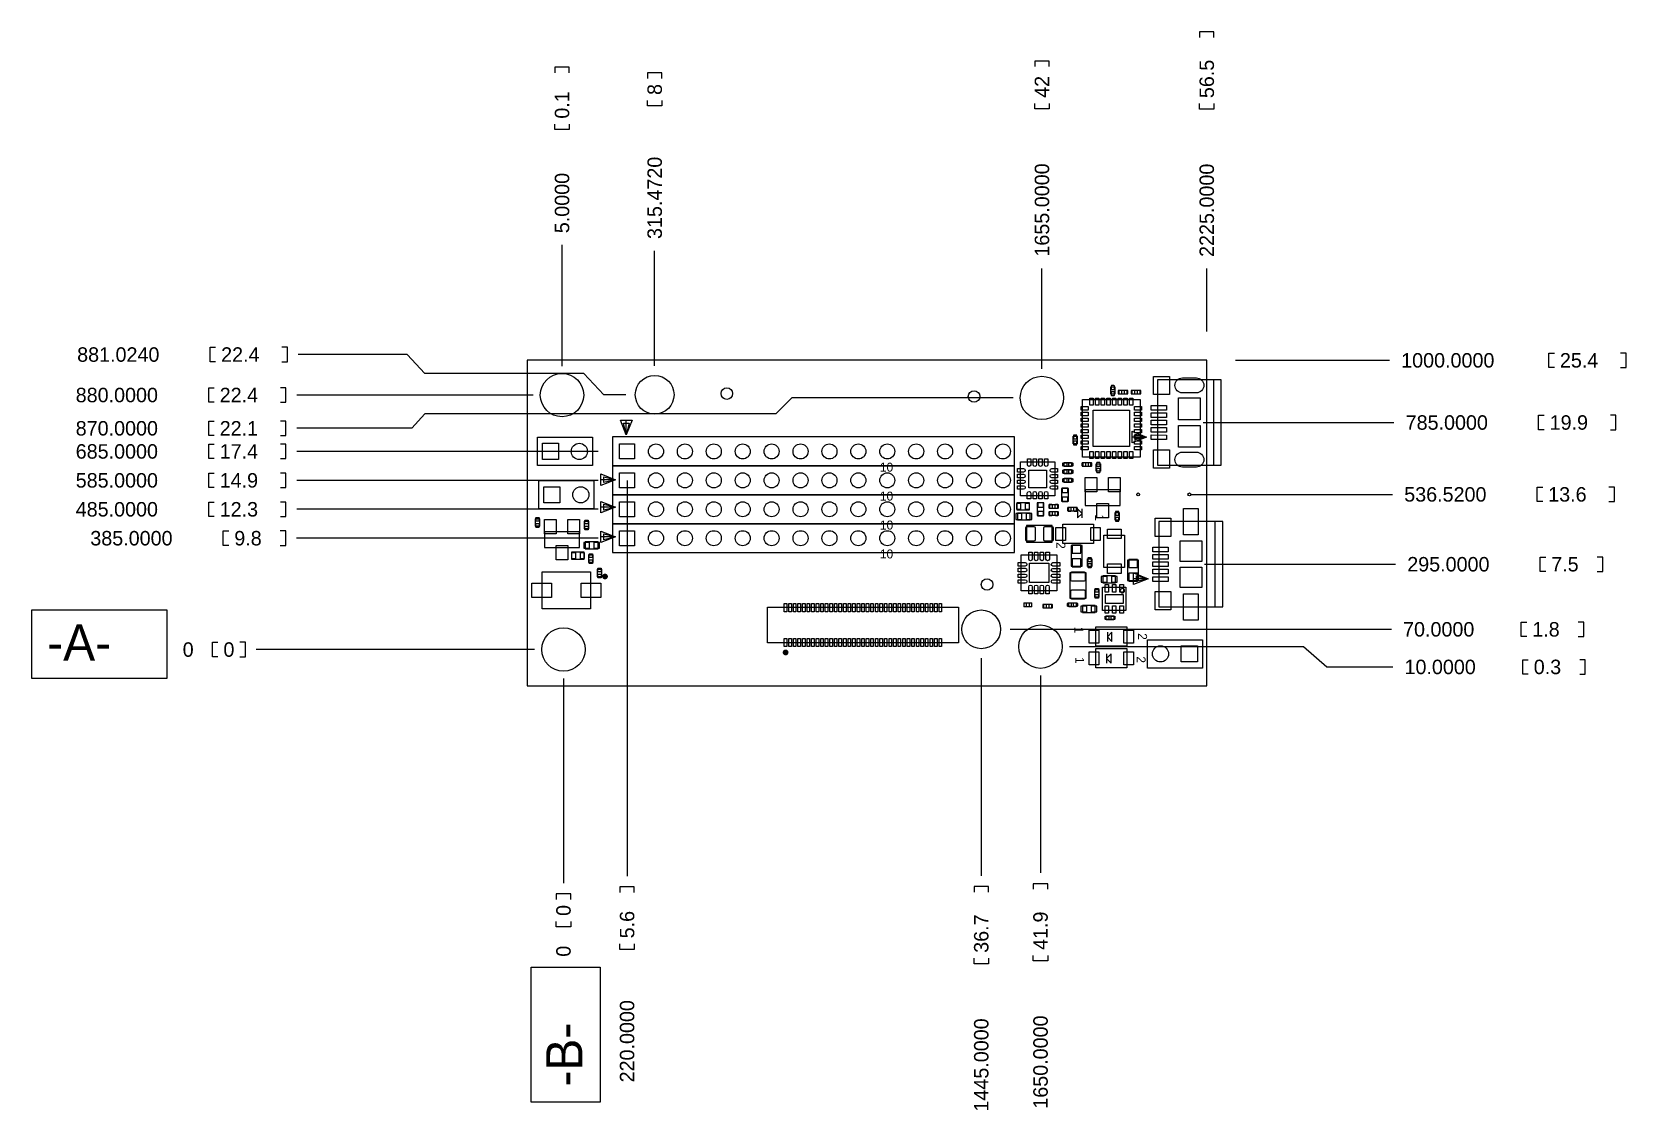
# Model space of a CAD drawing. Extents: x -1839 to 3676, y -1592 to 2136.
import ezdxf
from ezdxf.enums import TextEntityAlignment as Align

# ---------------------------------------------------------------- set-up
doc = ezdxf.new("R2010")
doc.units = 0
doc.header["$MEASUREMENT"] = 0
for name, color, linetype in [('BG_DIMENSIONS_ASSEMBLY', 140, 'CONTINUOUS'), ('BG_OUTLINE', 171, 'CONTINUOUS'), ('PG_ASSEMBLY_TOP', 111, 'CONTINUOUS'), ('PIN_TOP', 4, 'CONTINUOUS')]:
    doc.layers.add(name, color=color, linetype=linetype)

msp = doc.modelspace()

# ---------------------------------------------------------------- linework, layer by layer
at = {"layer": 'BG_DIMENSIONS_ASSEMBLY'}
for points in [[(2250, 2116.5), (2250, 2135.5), (2200, 2135.5), (2200, 2116.5)], [(20, 1994.5), (20, 2013.5), (-30, 2013.5), (-30, 1994.5)], [(340.472, 1974.5), (340.472, 1993.5), (290.472, 1993.5), (290.472, 1974.5)], [(1680, 2015.5), (1680, 2034.5), (1630, 2034.5), (1630, 2015.5)], [(340.472, 1898.5), (340.472, 1879.5), (290.472, 1879.5), (290.472, 1898.5)], [(1680, 1888.5), (1680, 1869.5), (1630, 1869.5), (1630, 1888.5)], [(2250, 1887.5), (2250, 1868.5), (2200, 1868.5), (2200, 1887.5)], [(20, 1816.5), (20, 1797.5), (-30, 1797.5), (-30, 1816.5)], [(-5, 980), (-5, 1399)], [(315.472, 981.024), (315.472, 1379)], [(1655, 970), (1655, 1318)], [(2225, 1100), (2225, 1317)], [(-1203, 995), (-1222, 995), (-1222, 1045), (-1203, 1045)], [(-974, 995), (-955, 995), (-955, 1045), (-974, 1045)], [(215.472, 881.024), (140, 881.024), (70, 955), (-480, 955), (-540, 1020), (-917.5, 1020)], [(2325, 1000), (2857, 1000)], [(3427.5, 975), (3408.5, 975), (3408.5, 1025), (3427.5, 1025)], [(3656.5, 975), (3675.5, 975), (3675.5, 1025), (3656.5, 1025)], [(-1208, 855), (-1227, 855), (-1227, 905), (-1208, 905)], [(-979, 855), (-960, 855), (-960, 905), (-979, 905)], [(-105, 880), (-922.5, 880)], [(1555, 870), (790, 870), (735, 815), (-480, 815), (-525, 765), (-922.5, 765)], [(-1208, 740), (-1227, 740), (-1227, 790), (-1208, 790)], [(-979, 740), (-960, 740), (-960, 790), (-979, 790)], [(2212.6, 785), (2872.5, 785)], [(3392, 760), (3373, 760), (3373, 810), (3392, 810)], [(3621, 760), (3640, 760), (3640, 810), (3621, 810)], [(-1208, 660), (-1227, 660), (-1227, 710), (-1208, 710)], [(-979, 660), (-960, 660), (-960, 710), (-979, 710)], [(120, 685), (-922.5, 685)], [(-1208, 560), (-1227, 560), (-1227, 610), (-1208, 610)], [(-979, 560), (-960, 560), (-960, 610), (-979, 610)], [(120, 585), (-922.5, 585)], [(220, 585), (220, -783)], [(3387, 511.52), (3368, 511.52), (3368, 561.52), (3387, 561.52)], [(3616, 511.52), (3635, 511.52), (3635, 561.52), (3616, 561.52)], [(-1208, 460), (-1227, 460), (-1227, 510), (-1208, 510)], [(-979, 460), (-960, 460), (-960, 510), (-979, 510)], [(2170.299, 536.52), (2867.5, 536.52)], [(120, 485), (-922.5, 485)], [(-1157.5, 360), (-1176.5, 360), (-1176.5, 410), (-1157.5, 410)], [(-979.5, 360), (-960.5, 360), (-960.5, 410), (-979.5, 410)], [(120, 385), (-923, 385)], [(2217.6, 295), (2878, 295)], [(3397.5, 270), (3378.5, 270), (3378.5, 320), (3397.5, 320)], [(3575.5, 270), (3594.5, 270), (3594.5, 320), (3575.5, 320)], [(1545, 70), (2863.5, 70)], [(3332, 45), (3313, 45), (3313, 95), (3332, 95)], [(3510, 45), (3529, 45), (3529, 95), (3510, 95)], [(-1195, -25), (-1214, -25), (-1214, 25), (-1195, 25)], [(-1119, -25), (-1100, -25), (-1100, 25), (-1119, 25)], [(-100, 0), (-1062.5, 0)], [(1750, 10), (2560, 10), (2640, -60), (2868.5, -60)], [(1445, -30), (1445, -782)], [(3337, -85), (3318, -85), (3318, -35), (3337, -35)], [(3515, -85), (3534, -85), (3534, -35), (3515, -35)], [(0, -100), (0, -807.5)], [(1650, -90), (1650, -772)], [(245, -839.5), (245, -820.5), (195, -820.5), (195, -839.5)], [(1470, -838.5), (1470, -819.5), (1420, -819.5), (1420, -838.5)], [(1675, -828.5), (1675, -809.5), (1625, -809.5), (1625, -828.5)], [(25, -864), (25, -845), (-25, -845), (-25, -864)], [(25, -940), (25, -959), (-25, -959), (-25, -940)], [(245, -1017.5), (245, -1036.5), (195, -1036.5), (195, -1017.5)], [(1470, -1067.5), (1470, -1086.5), (1420, -1086.5), (1420, -1067.5)], [(1675, -1057.5), (1675, -1076.5), (1625, -1076.5), (1625, -1057.5)]]:
    msp.add_lwpolyline(points, dxfattribs=at)
for points in [[(-1838.591, -100.634), (-1838.591, 137.366), (-1371.591, 137.366), (-1371.591, -100.634)], [(-111.555, -1565.098), (-111.555, -1098.098), (126.445, -1098.098), (126.445, -1565.098)]]:
    msp.add_lwpolyline(points, close=True, dxfattribs=at)
at = {"layer": 'BG_OUTLINE'}
msp.add_lwpolyline([(-125, 1000), (-125, -125), (2225, -125), (2225, 1000)], close=True, dxfattribs=at)
at = {"layer": 'PG_ASSEMBLY_TOP'}
for points in [[(1907, 882.5), (1893, 882.5), (1893, 908.5), (1907, 908.5), (1907, 882.5)], [(1922.5, 883), (1922.5, 897), (1948.5, 897), (1948.5, 883), (1922.5, 883)], [(1967.5, 883), (1967.5, 897), (1993.5, 897), (1993.5, 883), (1967.5, 883)], [(2054.76, 637.358), (2275.24, 637.358), (2275.24, 932.642), (2054.76, 932.642), (2054.76, 637.358)], [(2249.65, 637.402), (2249.65, 932.598)], [(1795.098, 665.098), (1795.098, 865.098), (1995.098, 865.098), (1995.098, 665.098), (1795.098, 665.098)], [(217.358, 742.839), (197.358, 792.839)], [(197.358, 792.839), (237.358, 792.839)], [(217.358, 742.839), (207.358, 782.839)], [(207.358, 782.839), (227.358, 782.839)], [(217.358, 742.839), (217.358, 792.839)], [(237.358, 792.839), (217.358, 742.839)], [(227.358, 782.839), (217.358, 742.839)], [(-90, 636), (-90, 734), (100, 734), (100, 636), (-90, 636)], [(170, 735), (170, 635)], [(1170, 735), (170, 735)], [(1560, 735), (560, 735)], [(1560, 635), (1560, 735)], [(1763, 737.5), (1777, 737.5), (1777, 711.5), (1763, 711.5), (1763, 737.5)], [(2017.161, 734.858), (1967.161, 714.858), (1967.161, 754.858), (2017.161, 734.858), (1977.161, 724.858), (1977.161, 744.858), (2017.161, 734.858), (1967.161, 734.858)], [(129.661, 607.358), (179.661, 587.358)], [(129.661, 567.358), (129.661, 607.358)], [(170, 635), (170, 535)], [(1170, 635), (170, 635)], [(170, 635), (1170, 635)], [(1560, 635), (560, 635)], [(560, 635), (1560, 635)], [(1560, 535), (1560, 635)], [(1699, 649), (1699, 531), (1581, 531), (1581, 649), (1699, 649)], [(1757.5, 647), (1757.5, 633), (1731.5, 633), (1731.5, 647), (1757.5, 647)], [(1757.5, 622), (1757.5, 608), (1731.5, 608), (1731.5, 622), (1757.5, 622)], [(1797.5, 633), (1797.5, 647), (1823.5, 647), (1823.5, 633), (1797.5, 633)], [(1843, 642.5), (1857, 642.5), (1857, 616.5), (1843, 616.5), (1843, 642.5)], [(-85, 486), (-85, 584), (105, 584), (105, 486), (-85, 486)], [(179.661, 587.358), (129.661, 567.358)], [(179.661, 587.358), (129.661, 587.358)], [(139.661, 597.358), (179.661, 587.358)], [(139.661, 577.358), (139.661, 597.358)], [(179.661, 587.358), (139.661, 577.358)], [(1747, 556.921), (1723, 556.921), (1723, 512.921), (1747, 512.921), (1747, 556.921)], [(1757.5, 592), (1757.5, 578), (1731.5, 578), (1731.5, 592), (1757.5, 592)], [(129.661, 512.358), (179.661, 492.358)], [(129.661, 472.358), (129.661, 512.358)], [(139.661, 502.358), (179.661, 492.358)], [(139.661, 482.358), (139.661, 502.358)], [(170, 535), (170, 435)], [(1170, 535), (170, 535)], [(170, 535), (1170, 535)], [(1560, 535), (560, 535)], [(560, 535), (1560, 535)], [(1560, 435), (1560, 535)], [(1611.921, 483), (1611.921, 507), (1567.921, 507), (1567.921, 483), (1611.921, 483)], [(1662, 506.921), (1638, 506.921), (1638, 462.921), (1662, 462.921), (1662, 506.921)], [(1708.5, 502), (1708.5, 488), (1682.5, 488), (1682.5, 502), (1708.5, 502)], [(-97, 452.5), (-83, 452.5), (-83, 426.5), (-97, 426.5), (-97, 452.5)], [(87, 417.5), (73, 417.5), (73, 443.5), (87, 443.5), (87, 417.5)], [(179.661, 492.358), (129.661, 472.358)], [(179.661, 492.358), (129.661, 492.358)], [(179.661, 492.358), (139.661, 482.358)], [(1570.5, 472), (1570.5, 448), (1614.5, 448), (1614.5, 472), (1570.5, 472)], [(1682.5, 463), (1682.5, 477), (1708.5, 477), (1708.5, 463), (1682.5, 463)], [(1747.5, 478), (1747.5, 492), (1773.5, 492), (1773.5, 478), (1747.5, 478)], [(1793.78, 470.866), (1778.031, 486.614), (1778.031, 455.118), (1793.78, 470.866)], [(1793.78, 455.118), (1793.78, 486.614)], [(1922, 447.5), (1908, 447.5), (1908, 473.5), (1922, 473.5), (1922, 447.5)], [(2059.76, 147.358), (2280.24, 147.358), (2280.24, 442.642), (2059.76, 442.642), (2059.76, 147.358)], [(2254.65, 147.402), (2254.65, 442.598)], [(129.661, 409.858), (179.661, 389.858)], [(129.661, 369.858), (129.661, 409.858)], [(179.661, 389.858), (129.661, 369.858)], [(179.661, 389.858), (129.661, 389.858)], [(139.661, 399.858), (179.661, 389.858)], [(139.661, 379.858), (139.661, 399.858)], [(179.661, 389.858), (139.661, 379.858)], [(170, 435), (170, 335)], [(1170, 435), (170, 435)], [(170, 435), (1170, 435)], [(1560, 435), (560, 435)], [(560, 435), (1560, 435)], [(1560, 335), (1560, 435)], [(1602.122, 371.5), (1690.122, 371.5), (1690.122, 428.5), (1602.122, 428.5), (1602.122, 371.5)], [(1726.85, 433.465), (1833.15, 433.465), (1833.15, 366.535), (1726.85, 366.535), (1726.85, 433.465)], [(1869.5, 396), (1940.5, 396), (1940.5, 284), (1869.5, 284), (1869.5, 396)], [(28.079, 337), (28.079, 313), (72.079, 313), (72.079, 337), (28.079, 337)], [(75.5, 372), (75.5, 348), (119.5, 348), (119.5, 372), (75.5, 372)], [(170, 335), (1170, 335)], [(560, 335), (1560, 335)], [(88, 327.5), (102, 327.5), (102, 301.5), (88, 301.5), (88, 327.5)], [(118, 277.5), (132, 277.5), (132, 251.5), (118, 251.5), (118, 277.5)], [(1707, 327), (1707, 203), (1583, 203), (1583, 327), (1707, 327)], [(1827, 287.5), (1813, 287.5), (1813, 313.5), (1827, 313.5), (1827, 287.5)], [(-73.5, 269), (93.5, 269), (93.5, 141), (-73.5, 141), (-73.5, 269)], [(1808.5, 177.122), (1808.5, 265.122), (1751.5, 265.122), (1751.5, 177.122), (1808.5, 177.122)], [(1909.5, 230.5), (1909.5, 254.5), (1865.5, 254.5), (1865.5, 230.5), (1909.5, 230.5)], [(2022.161, 244.858), (1972.161, 224.858), (1972.161, 264.858), (2022.161, 244.858), (1982.161, 234.858), (1982.161, 254.858), (2022.161, 244.858), (1972.161, 244.858)], [(1838, 207.5), (1852, 207.5), (1852, 181.5), (1838, 181.5), (1838, 207.5)], [(1945.354, 215.354), (1945.354, 134.646), (1864.646, 134.646), (1864.646, 215.354), (1945.354, 215.354)], [(705.236, 146.425), (1366.654, 146.425), (1366.654, 22.803), (705.236, 22.803), (705.236, 146.425)], [(1619.118, 162), (1619.118, 148), (1593.118, 148), (1593.118, 162), (1619.118, 162)], [(1687.5, 157), (1687.5, 143), (1661.5, 143), (1661.5, 157), (1687.5, 157)], [(1747.5, 148), (1747.5, 162), (1773.5, 162), (1773.5, 148), (1747.5, 148)], [(1795.5, 152), (1795.5, 128), (1839.5, 128), (1839.5, 152), (1795.5, 152)], [(1877.5, 103), (1877.5, 117), (1903.5, 117), (1903.5, 103), (1877.5, 103)], [(1948.15, 11.535), (1841.85, 11.535), (1841.85, 78.465), (1948.15, 78.465), (1948.15, 11.535)], [(1881.22, 59.882), (1881.22, 28.386)], [(1881.22, 44.134), (1896.969, 28.386), (1896.969, 59.882), (1881.22, 44.134)], [(1948.15, -63.465), (1841.85, -63.465), (1841.85, 3.465), (1948.15, 3.465), (1948.15, -63.465)], [(2210, 34), (2210, -64), (2020, -64), (2020, 34), (2210, 34)], [(1878.72, -15.118), (1878.72, -46.614)], [(1878.72, -30.866), (1894.469, -46.614), (1894.469, -15.118), (1878.72, -30.866)]]:
    msp.add_lwpolyline(points, dxfattribs=at)
for points in [[(1805, 497.5), (1925, 497.5), (1925, 552.5), (1805, 552.5)], [(-65, 352.5), (55, 352.5), (55, 407.5), (-65, 407.5)], [(1755.5, 288.201), (1794.5, 288.201), (1794.5, 359.201), (1755.5, 359.201)], [(1989.5, 309.201), (1950.5, 309.201), (1950.5, 238.201), (1989.5, 238.201)]]:
    msp.add_lwpolyline(points, close=True, dxfattribs=at)
at = {"layer": 'PG_ASSEMBLY_TOP', "const_width": 10}
for points in [[(148.701, 252.591, 1), (138.699, 252.589, 1), (148.701, 252.591)], [(773.398, -9.965, 0.999987), (763.397, -9.964, 1.000013), (773.398, -9.965)]]:
    msp.add_lwpolyline(points, format="xyb", dxfattribs=at)
at = {"layer": 'PG_ASSEMBLY_TOP'}
msp.add_lwpolyline([(1940.819, 203.244, 1), (1925.821, 203.244, 1), (1940.819, 203.244)], format="xyb", dxfattribs=at)
at = {"layer": 'PIN_TOP'}
for points in [[(2096.039, 944.449), (2096.039, 881.449), (2041.039, 881.449), (2041.039, 944.449)], [(1815.098, 827.902), (1791.098, 827.902), (1791.098, 839.902), (1815.098, 839.902)], [(1820.098, 844.902), (1820.098, 868.902), (1832.098, 868.902), (1832.098, 844.902)], [(1958, 828), (1958, 702), (1832, 702), (1832, 828)], [(1839.799, 844.902), (1839.799, 868.902), (1851.799, 868.902), (1851.799, 844.902)], [(1859.5, 844.902), (1859.5, 868.902), (1871.5, 868.902), (1871.5, 844.902)], [(1879.201, 844.902), (1879.201, 868.902), (1891.201, 868.902), (1891.201, 844.902)], [(1898.902, 844.902), (1898.902, 868.902), (1910.902, 868.902), (1910.902, 844.902)], [(1918.5, 844.902), (1918.5, 868.902), (1930.5, 868.902), (1930.5, 844.902)], [(1938.201, 844.902), (1938.201, 868.902), (1950.201, 868.902), (1950.201, 844.902)], [(1957.902, 844.902), (1957.902, 868.902), (1969.902, 868.902), (1969.902, 844.902)], [(1974.902, 839.902), (1998.902, 839.902), (1998.902, 827.902), (1974.902, 827.902)], [(2086.172748, 828.153716), (2033.172776, 828.208292), (2033.189252, 844.208284), (2086.189224, 844.153708)], [(2202.5, 794.78), (2127.5, 794.78), (2127.5, 869.78), (2202.5, 869.78)], [(1815.098, 808.201), (1791.098, 808.201), (1791.098, 820.201), (1815.098, 820.201)], [(1815.098, 788.5), (1791.098, 788.5), (1791.098, 800.5), (1815.098, 800.5)], [(1815.098, 768.902), (1791.098, 768.902), (1791.098, 780.902), (1815.098, 780.902)], [(1974.902, 820.201), (1998.902, 820.201), (1998.902, 808.201), (1974.902, 808.201)], [(1974.902, 800.5), (1998.902, 800.5), (1998.902, 788.5), (1974.902, 788.5)], [(1974.902, 780.799), (1998.902, 780.799), (1998.902, 768.799), (1974.902, 768.799)], [(2086.172748, 802.563716), (2033.172776, 802.618292), (2033.189252, 818.618284), (2086.189224, 818.563708)], [(2086.172748, 776.972716), (2033.172776, 777.027292), (2033.189252, 793.027284), (2086.189224, 792.972708)], [(2202.5, 700.22), (2127.5, 700.22), (2127.5, 775.22), (2202.5, 775.22)], [(1815.098, 749.201), (1791.098, 749.201), (1791.098, 761.201), (1815.098, 761.201)], [(1815.098, 729.5), (1791.098, 729.5), (1791.098, 741.5), (1815.098, 741.5)], [(1815.098, 709.799), (1791.098, 709.799), (1791.098, 721.799), (1815.098, 721.799)], [(1974.902, 761.098), (1998.902, 761.098), (1998.902, 749.098), (1974.902, 749.098)], [(1974.902, 741.5), (1998.902, 741.5), (1998.902, 729.5), (1974.902, 729.5)], [(1974.902, 721.799), (1998.902, 721.799), (1998.902, 709.799), (1974.902, 709.799)], [(2086.172748, 751.381716), (2033.172776, 751.436292), (2033.189252, 767.436284), (2086.189224, 767.381708)], [(2086.172748, 725.791716), (2033.172776, 725.846292), (2033.189252, 741.846284), (2086.189224, 741.791708)], [(-17, 657), (-73, 657), (-73, 713), (-17, 713)], [(194, 659), (194, 711), (246, 711), (246, 659)], [(1815.098, 690.098), (1791.098, 690.098), (1791.098, 702.098), (1815.098, 702.098)], [(1832.098, 685.098), (1832.098, 661.098), (1820.098, 661.098), (1820.098, 685.098)], [(1851.799, 685.098), (1851.799, 661.098), (1839.799, 661.098), (1839.799, 685.098)], [(1871.5, 685.098), (1871.5, 661.098), (1859.5, 661.098), (1859.5, 685.098)], [(1891.098, 685.098), (1891.098, 661.098), (1879.098, 661.098), (1879.098, 685.098)], [(1910.799, 685.098), (1910.799, 661.098), (1898.799, 661.098), (1898.799, 685.098)], [(1930.5, 685.098), (1930.5, 661.098), (1918.5, 661.098), (1918.5, 685.098)], [(1950.201, 685.098), (1950.201, 661.098), (1938.201, 661.098), (1938.201, 685.098)], [(1969.902, 685.098), (1969.902, 661.098), (1957.902, 661.098), (1957.902, 685.098)], [(1974.902, 702.098), (1998.902, 702.098), (1998.902, 690.098), (1974.902, 690.098)], [(2096.039, 690.52), (2096.039, 627.52), (2041.039, 627.52), (2041.039, 690.52)], [(194, 559), (194, 611), (246, 611), (246, 559)], [(1609.5, 559.5), (1609.5, 620.5), (1670.5, 620.5), (1670.5, 559.5)], [(-12, 507), (-68, 507), (-68, 563), (-12, 563)], [(1725.201, 542.5), (1744.799, 542.5), (1744.799, 557.5), (1725.201, 557.5)], [(1845, 595), (1845, 545), (1805, 545), (1805, 595)], [(1925, 595), (1925, 545), (1885, 545), (1885, 595)], [(194, 459), (194, 511), (246, 511), (246, 459)], [(1567.343, 504.799), (1567.343, 485.201), (1582.343, 485.201), (1582.343, 504.799)], [(1597.5, 504.799), (1597.5, 485.201), (1612.5, 485.201), (1612.5, 504.799)], [(1640.201, 492.5), (1659.799, 492.5), (1659.799, 507.5), (1640.201, 507.5)], [(1725.201, 512.343), (1744.799, 512.343), (1744.799, 527.343), (1725.201, 527.343)], [(1885, 505), (1885, 455), (1845, 455), (1845, 505)], [(-25, 450), (-25, 400), (-65, 400), (-65, 450)], [(55, 450), (55, 400), (15, 400), (15, 450)], [(1585, 450), (1585, 470), (1565, 470), (1565, 450)], [(1620, 450), (1620, 470), (1600, 470), (1600, 450)], [(1640.201, 462.343), (1659.799, 462.343), (1659.799, 477.343), (1640.201, 477.343)], [(2101.039, 454.449), (2101.039, 391.449), (2046.039, 391.449), (2046.039, 454.449)], [(2195.5, 397.142), (2144.5, 397.142), (2144.5, 488.142), (2195.5, 488.142)], [(194, 359), (194, 411), (246, 411), (246, 359)], [(1703.461, 422.5), (1736.461, 422.5), (1736.461, 377.5), (1703.461, 377.5)], [(1823.539, 422.5), (1856.539, 422.5), (1856.539, 377.5), (1823.539, 377.5)], [(1881.5, 383.5), (1881.5, 416.5), (1928.5, 416.5), (1928.5, 383.5)], [(15, 360), (15, 310), (-25, 310), (-25, 360)], [(42.5, 315.201), (42.5, 334.799), (27.5, 334.799), (27.5, 315.201)], [(72.657, 315.201), (72.657, 334.799), (57.657, 334.799), (57.657, 315.201)], [(90, 350), (90, 370), (70, 370), (70, 350)], [(125, 350), (125, 370), (105, 370), (105, 350)], [(1760.039, 333.622), (1789.961, 333.622), (1789.961, 361.182), (1760.039, 361.182)], [(2091.172748, 338.153716), (2038.172776, 338.208292), (2038.189252, 354.208284), (2091.189224, 354.153708)], [(2207.5, 304.78), (2132.5, 304.78), (2132.5, 375.78), (2207.5, 375.78)], [(1611.5, 231.5), (1611.5, 298.5), (1678.5, 298.5), (1678.5, 231.5)], [(1760.039, 286.22), (1789.961, 286.22), (1789.961, 313.78), (1760.039, 313.78)], [(1881.5, 263.5), (1881.5, 296.5), (1928.5, 296.5), (1928.5, 263.5)], [(1984.961, 311.182), (1955.039, 311.182), (1955.039, 283.622), (1984.961, 283.622)], [(2091.172748, 312.563716), (2038.172776, 312.618292), (2038.189252, 328.618284), (2091.189224, 328.563708)], [(2091.172748, 286.972716), (2038.172776, 287.027292), (2038.189252, 303.027284), (2091.189224, 302.972708)], [(2091.172748, 261.381716), (2038.172776, 261.436292), (2038.189252, 277.436284), (2091.189224, 277.381708)], [(2207.5, 214.22), (2132.5, 214.22), (2132.5, 285.22), (2207.5, 285.22)], [(-109, 229.5), (-41, 229.5), (-41, 180.5), (-109, 180.5)], [(61, 229.5), (129, 229.5), (129, 180.5), (61, 180.5)], [(1860, 252.5), (1860, 232.5), (1880, 232.5), (1880, 252.5)], [(1873.409, 198.622), (1873.409, 224.622), (1885.409, 224.622), (1885.409, 198.622)], [(1895, 252.5), (1895, 232.5), (1915, 232.5), (1915, 252.5)], [(1899, 198.622), (1899, 224.622), (1911, 224.622), (1911, 198.622)], [(1924.591, 198.622), (1924.591, 224.622), (1936.591, 224.622), (1936.591, 198.622)], [(1984.961, 263.78), (1955.039, 263.78), (1955.039, 236.22), (1984.961, 236.22)], [(2091.172748, 235.791716), (2038.172776, 235.846292), (2038.189252, 251.846284), (2091.189224, 251.791708)], [(1874.5, 190.5), (1935.5, 190.5), (1935.5, 159.5), (1874.5, 159.5)], [(2101.039, 200.52), (2101.039, 137.52), (2046.039, 137.52), (2046.039, 200.52)], [(2195.5, 101.858), (2144.5, 101.858), (2144.5, 192.858), (2195.5, 192.858)], [(763.897, 130.482), (763.897, 159.124), (772.558, 159.124), (772.558, 130.482)], [(779.645, 130.482), (779.645, 159.124), (788.306, 159.124), (788.306, 130.482)], [(795.393, 130.482), (795.393, 159.124), (804.054, 159.124), (804.054, 130.482)], [(811.141, 130.482), (811.141, 159.124), (819.802, 159.124), (819.802, 130.482)], [(826.889, 130.482), (826.889, 159.124), (835.55, 159.124), (835.55, 130.482)], [(842.637, 130.482), (842.637, 159.124), (851.298, 159.124), (851.298, 130.482)], [(858.385, 130.482), (858.385, 159.124), (867.046, 159.124), (867.046, 130.482)], [(874.133, 130.482), (874.133, 159.124), (882.794, 159.124), (882.794, 130.482)], [(889.881, 130.482), (889.881, 159.124), (898.542, 159.124), (898.542, 130.482)], [(905.629, 130.482), (905.629, 159.124), (914.29, 159.124), (914.29, 130.482)], [(921.377, 130.482), (921.377, 159.124), (930.038, 159.124), (930.038, 130.482)], [(937.125, 130.482), (937.125, 159.124), (945.786, 159.124), (945.786, 130.482)], [(952.873, 130.482), (952.873, 159.124), (961.534, 159.124), (961.534, 130.482)], [(968.621, 130.482), (968.621, 159.124), (977.282, 159.124), (977.282, 130.482)], [(984.369, 130.482), (984.369, 159.124), (993.03, 159.124), (993.03, 130.482)], [(1000.117, 130.482), (1000.117, 159.124), (1008.778, 159.124), (1008.778, 130.482)], [(1015.866, 130.482), (1015.866, 159.124), (1024.527, 159.124), (1024.527, 130.482)], [(1031.614, 130.482), (1031.614, 159.124), (1040.275, 159.124), (1040.275, 130.482)], [(1047.362, 130.482), (1047.362, 159.124), (1056.023, 159.124), (1056.023, 130.482)], [(1063.11, 130.482), (1063.11, 159.124), (1071.771, 159.124), (1071.771, 130.482)], [(1078.858, 130.482), (1078.858, 159.124), (1087.519, 159.124), (1087.519, 130.482)], [(1094.606, 130.482), (1094.606, 159.124), (1103.267, 159.124), (1103.267, 130.482)], [(1110.354, 130.482), (1110.354, 159.124), (1119.015, 159.124), (1119.015, 130.482)], [(1126.102, 130.482), (1126.102, 159.124), (1134.763, 159.124), (1134.763, 130.482)], [(1141.85, 130.482), (1141.85, 159.124), (1150.511, 159.124), (1150.511, 130.482)], [(1157.598, 130.482), (1157.598, 159.124), (1166.259, 159.124), (1166.259, 130.482)], [(1173.346, 130.482), (1173.346, 159.124), (1182.007, 159.124), (1182.007, 130.482)], [(1189.094, 130.482), (1189.094, 159.124), (1197.755, 159.124), (1197.755, 130.482)], [(1204.842, 130.482), (1204.842, 159.124), (1213.503, 159.124), (1213.503, 130.482)], [(1220.59, 130.482), (1220.59, 159.124), (1229.251, 159.124), (1229.251, 130.482)], [(1236.338, 130.482), (1236.338, 159.124), (1244.999, 159.124), (1244.999, 130.482)], [(1252.086, 130.482), (1252.086, 159.124), (1260.747, 159.124), (1260.747, 130.482)], [(1267.834, 130.482), (1267.834, 159.124), (1276.495, 159.124), (1276.495, 130.482)], [(1283.582, 130.482), (1283.582, 159.124), (1292.243, 159.124), (1292.243, 130.482)], [(1299.33, 130.482), (1299.33, 159.124), (1307.991, 159.124), (1307.991, 130.482)], [(1601.937, 149.098), (1601.937, 160.902), (1592.535, 160.902), (1592.535, 149.098)], [(1619.701, 149.098), (1619.701, 160.902), (1610.299, 160.902), (1610.299, 149.098)], [(1810, 130), (1810, 150), (1790, 150), (1790, 130)], [(1845, 130), (1845, 150), (1825, 150), (1825, 130)], [(1873.409, 125.378), (1873.409, 151.378), (1885.409, 151.378), (1885.409, 125.378)], [(1899, 125.378), (1899, 151.378), (1911, 151.378), (1911, 125.378)], [(1924.591, 125.378), (1924.591, 151.378), (1936.591, 151.378), (1936.591, 125.378)], [(1851.461, 22.5), (1818.461, 22.5), (1818.461, 67.5), (1851.461, 67.5)], [(1971.539, 22.5), (1938.539, 22.5), (1938.539, 67.5), (1971.539, 67.5)], [(763.897, 10.104), (763.897, 38.746), (772.558, 38.746), (772.558, 10.104)], [(779.645, 10.104), (779.645, 38.746), (788.306, 38.746), (788.306, 10.104)], [(795.393, 10.104), (795.393, 38.746), (804.054, 38.746), (804.054, 10.104)], [(811.141, 10.104), (811.141, 38.746), (819.802, 38.746), (819.802, 10.104)], [(826.889, 10.104), (826.889, 38.746), (835.55, 38.746), (835.55, 10.104)], [(842.637, 10.104), (842.637, 38.746), (851.298, 38.746), (851.298, 10.104)], [(858.385, 10.104), (858.385, 38.746), (867.046, 38.746), (867.046, 10.104)], [(874.133, 10.104), (874.133, 38.746), (882.794, 38.746), (882.794, 10.104)], [(889.881, 10.104), (889.881, 38.746), (898.542, 38.746), (898.542, 10.104)], [(905.629, 10.104), (905.629, 38.746), (914.29, 38.746), (914.29, 10.104)], [(921.377, 10.104), (921.377, 38.746), (930.038, 38.746), (930.038, 10.104)], [(937.125, 10.104), (937.125, 38.746), (945.786, 38.746), (945.786, 10.104)], [(952.873, 10.104), (952.873, 38.746), (961.534, 38.746), (961.534, 10.104)], [(968.621, 10.104), (968.621, 38.746), (977.282, 38.746), (977.282, 10.104)], [(984.369, 10.104), (984.369, 38.746), (993.03, 38.746), (993.03, 10.104)], [(1000.117, 10.104), (1000.117, 38.746), (1008.778, 38.746), (1008.778, 10.104)], [(1015.866, 10.104), (1015.866, 38.746), (1024.527, 38.746), (1024.527, 10.104)], [(1031.614, 10.104), (1031.614, 38.746), (1040.275, 38.746), (1040.275, 10.104)], [(1047.362, 10.104), (1047.362, 38.746), (1056.023, 38.746), (1056.023, 10.104)], [(1063.11, 10.104), (1063.11, 38.746), (1071.771, 38.746), (1071.771, 10.104)], [(1078.858, 10.104), (1078.858, 38.746), (1087.519, 38.746), (1087.519, 10.104)], [(1094.606, 10.104), (1094.606, 38.746), (1103.267, 38.746), (1103.267, 10.104)], [(1110.354, 10.104), (1110.354, 38.746), (1119.015, 38.746), (1119.015, 10.104)], [(1126.102, 10.104), (1126.102, 38.746), (1134.763, 38.746), (1134.763, 10.104)], [(1141.85, 10.104), (1141.85, 38.746), (1150.511, 38.746), (1150.511, 10.104)], [(1157.598, 10.104), (1157.598, 38.746), (1166.259, 38.746), (1166.259, 10.104)], [(1173.346, 10.104), (1173.346, 38.746), (1182.007, 38.746), (1182.007, 10.104)], [(1189.094, 10.104), (1189.094, 38.746), (1197.755, 38.746), (1197.755, 10.104)], [(1204.842, 10.104), (1204.842, 38.746), (1213.503, 38.746), (1213.503, 10.104)], [(1220.59, 10.104), (1220.59, 38.746), (1229.251, 38.746), (1229.251, 10.104)], [(1236.338, 10.104), (1236.338, 38.746), (1244.999, 38.746), (1244.999, 10.104)], [(1252.086, 10.104), (1252.086, 38.746), (1260.747, 38.746), (1260.747, 10.104)], [(1267.834, 10.104), (1267.834, 38.746), (1276.495, 38.746), (1276.495, 10.104)], [(1283.582, 10.104), (1283.582, 38.746), (1292.243, 38.746), (1292.243, 10.104)], [(1299.33, 10.104), (1299.33, 38.746), (1307.991, 38.746), (1307.991, 10.104)], [(2137, 13), (2193, 13), (2193, -43), (2137, -43)], [(1851.461, -52.5), (1818.461, -52.5), (1818.461, -7.5), (1851.461, -7.5)], [(1971.539, -52.5), (1938.539, -52.5), (1938.539, -7.5), (1971.539, -7.5)]]:
    msp.add_lwpolyline(points, close=True, dxfattribs=at)
for points in [[(2141, 939.339), (2189, 939.339, -1), (2189, 887.339), (2141, 887.339, -1)], [(1894, 910.5), (1894, 901.5, 0.414214), (1896, 899.5), (1904, 899.5, 0.414214), (1906, 901.5), (1906, 910.5, 0.414214), (1904, 912.5), (1896, 912.5, 0.414214)], [(1894, 889.5), (1894, 880.5, 0.414214), (1896, 878.5), (1904, 878.5, 0.414214), (1906, 880.5), (1906, 889.5, 0.414214), (1904, 891.5), (1896, 891.5, 0.414214)], [(1929.5, 896), (1920.5, 896, 0.414214), (1918.5, 894), (1918.5, 886, 0.414214), (1920.5, 884), (1929.5, 884, 0.414214), (1931.5, 886), (1931.5, 894, 0.414214)], [(1950.5, 896), (1941.5, 896, 0.414214), (1939.5, 894), (1939.5, 886, 0.414214), (1941.5, 884), (1950.5, 884, 0.414214), (1952.5, 886), (1952.5, 894, 0.414214)], [(1974.5, 896), (1965.5, 896, 0.414214), (1963.5, 894), (1963.5, 886, 0.414214), (1965.5, 884), (1974.5, 884, 0.414214), (1976.5, 886), (1976.5, 894, 0.414214)], [(1995.5, 896), (1986.5, 896, 0.414214), (1984.5, 894), (1984.5, 886, 0.414214), (1986.5, 884), (1995.5, 884, 0.414214), (1997.5, 886), (1997.5, 894, 0.414214)], [(1776, 730.5), (1776, 739.5, 0.414214), (1774, 741.5), (1766, 741.5, 0.414214), (1764, 739.5), (1764, 730.5, 0.414214), (1766, 728.5), (1774, 728.5, 0.414214)], [(1776, 709.5), (1776, 718.5, 0.414214), (1774, 720.5), (1766, 720.5, 0.414214), (1764, 718.5), (1764, 709.5, 0.414214), (1766, 707.5), (1774, 707.5, 0.414214)], [(2141, 682.661), (2189, 682.661, -1), (2189, 630.661), (2141, 630.661, -1)], [(1591, 613.598), (1571, 613.598), (1571, 625.598), (1591, 625.598, -1)], [(1604.5, 639), (1604.5, 659), (1616.5, 659), (1616.5, 639, -1)], [(1624.201, 639), (1624.201, 659), (1636.201, 659), (1636.201, 639, -1)], [(1643.902, 639), (1643.902, 659), (1655.902, 659), (1655.902, 639, -1)], [(1663.598, 639), (1663.598, 659), (1675.598, 659), (1675.598, 639, -1)], [(1689, 625.5), (1709, 625.5), (1709, 613.5), (1689, 613.5, -1)], [(1740.5, 644), (1740.5, 636, -0.414214), (1738.5, 634), (1729.5, 634, -0.414214), (1727.5, 636), (1727.5, 644, -0.414214), (1729.5, 646), (1738.5, 646, -0.414214)], [(1740.5, 619), (1740.5, 611, -0.414214), (1738.5, 609), (1729.5, 609, -0.414214), (1727.5, 611), (1727.5, 619, -0.414214), (1729.5, 621), (1738.5, 621, -0.414214)], [(1761.5, 644), (1761.5, 636, -0.414214), (1759.5, 634), (1750.5, 634, -0.414214), (1748.5, 636), (1748.5, 644, -0.414214), (1750.5, 646), (1759.5, 646, -0.414214)], [(1761.5, 619), (1761.5, 611, -0.414214), (1759.5, 609), (1750.5, 609, -0.414214), (1748.5, 611), (1748.5, 619, -0.414214), (1750.5, 621), (1759.5, 621, -0.414214)], [(1804.5, 646), (1795.5, 646, 0.414214), (1793.5, 644), (1793.5, 636, 0.414214), (1795.5, 634), (1804.5, 634, 0.414214), (1806.5, 636), (1806.5, 644, 0.414214)], [(1825.5, 646), (1816.5, 646, 0.414214), (1814.5, 644), (1814.5, 636, 0.414214), (1816.5, 634), (1825.5, 634, 0.414214), (1827.5, 636), (1827.5, 644, 0.414214)], [(1856, 635.5), (1856, 644.5, 0.414214), (1854, 646.5), (1846, 646.5, 0.414214), (1844, 644.5), (1844, 635.5, 0.414214), (1846, 633.5), (1854, 633.5, 0.414214)], [(1856, 614.5), (1856, 623.5, 0.414214), (1854, 625.5), (1846, 625.5, 0.414214), (1844, 623.5), (1844, 614.5, 0.414214), (1846, 612.5), (1854, 612.5, 0.414214)], [(1591, 593.902), (1571, 593.902), (1571, 605.902), (1591, 605.902, -1)], [(1591, 574.201), (1571, 574.201), (1571, 586.201), (1591, 586.201, -1)], [(1591, 554.5), (1571, 554.5), (1571, 566.5), (1591, 566.5, -1)], [(1689, 605.799), (1709, 605.799), (1709, 593.799), (1689, 593.799, -1)], [(1689, 586.098), (1709, 586.098), (1709, 574.098), (1689, 574.098, -1)], [(1689, 566.402), (1709, 566.402), (1709, 554.402), (1689, 554.402, -1)], [(1740.5, 589), (1740.5, 581, -0.414214), (1738.5, 579), (1729.5, 579, -0.414214), (1727.5, 581), (1727.5, 589, -0.414214), (1729.5, 591), (1738.5, 591, -0.414214)], [(1761.5, 589), (1761.5, 581, -0.414214), (1759.5, 579), (1750.5, 579, -0.414214), (1748.5, 581), (1748.5, 589, -0.414214), (1750.5, 591), (1759.5, 591, -0.414214)], [(1616.402, 541), (1616.402, 521), (1604.402, 521), (1604.402, 541, -1)], [(1636.098, 541), (1636.098, 521), (1624.098, 521), (1624.098, 541, -1)], [(1655.799, 541), (1655.799, 521), (1643.799, 521), (1643.799, 541, -1)], [(1675.5, 541), (1675.5, 521), (1663.5, 521), (1663.5, 541, -1)], [(1680.5, 489), (1689.5, 489, 0.414214), (1691.5, 491), (1691.5, 499, 0.414214), (1689.5, 501), (1680.5, 501, 0.414214), (1678.5, 499), (1678.5, 491, 0.414214)], [(1701.5, 489), (1710.5, 489, 0.414214), (1712.5, 491), (1712.5, 499, 0.414214), (1710.5, 501), (1701.5, 501, 0.414214), (1699.5, 499), (1699.5, 491, 0.414214)], [(-94, 456.5), (-86, 456.5, -0.414214), (-84, 454.5), (-84, 445.5, -0.414214), (-86, 443.5), (-94, 443.5, -0.414214), (-96, 445.5), (-96, 454.5, -0.414214)], [(84, 434.5), (76, 434.5, -0.414214), (74, 436.5), (74, 445.5, -0.414214), (76, 447.5), (84, 447.5, -0.414214), (86, 445.5), (86, 436.5, -0.414214)], [(1689.5, 476), (1680.5, 476, 0.414214), (1678.5, 474), (1678.5, 466, 0.414214), (1680.5, 464), (1689.5, 464, 0.414214), (1691.5, 466), (1691.5, 474, 0.414214)], [(1710.5, 476), (1701.5, 476, 0.414214), (1699.5, 474), (1699.5, 466, 0.414214), (1701.5, 464), (1710.5, 464, 0.414214), (1712.5, 466), (1712.5, 474, 0.414214)], [(1754.5, 491), (1745.5, 491, 0.414214), (1743.5, 489), (1743.5, 481, 0.414214), (1745.5, 479), (1754.5, 479, 0.414214), (1756.5, 481), (1756.5, 489, 0.414214)], [(1775.5, 491), (1766.5, 491, 0.414214), (1764.5, 489), (1764.5, 481, 0.414214), (1766.5, 479), (1775.5, 479, 0.414214), (1777.5, 481), (1777.5, 489, 0.414214)], [(1909, 475.5), (1909, 466.5, 0.414214), (1911, 464.5), (1919, 464.5, 0.414214), (1921, 466.5), (1921, 475.5, 0.414214), (1919, 477.5), (1911, 477.5, 0.414214)], [(1909, 454.5), (1909, 445.5, 0.414214), (1911, 443.5), (1919, 443.5, 0.414214), (1921, 445.5), (1921, 454.5, 0.414214), (1919, 456.5), (1911, 456.5, 0.414214)], [(-94, 435.5), (-86, 435.5, -0.414214), (-84, 433.5), (-84, 424.5, -0.414214), (-86, 422.5), (-94, 422.5, -0.414214), (-96, 424.5), (-96, 433.5, -0.414214)], [(84, 413.5), (76, 413.5, -0.414214), (74, 415.5), (74, 424.5, -0.414214), (76, 426.5), (84, 426.5, -0.414214), (86, 424.5), (86, 415.5, -0.414214)], [(1598.902, 378.902), (1598.902, 421.098, -0.409977), (1602.799, 425), (1627.201, 425, -0.40962), (1631.098, 421.098), (1631.098, 378.902, -0.409786), (1627.201, 375), (1602.799, 375, -0.409688)], [(1661.146, 378.902), (1661.146, 421.098, -0.409977), (1665.043, 425), (1689.445, 425, -0.40962), (1693.342, 421.098), (1693.342, 378.902, -0.409786), (1689.445, 375), (1665.043, 375, -0.409688)], [(91, 331.5), (99, 331.5, -0.414214), (101, 329.5), (101, 320.5, -0.414214), (99, 318.5), (91, 318.5, -0.414214), (89, 320.5), (89, 329.5, -0.414214)], [(1609.5, 313), (1609.5, 337), (1621.5, 337), (1621.5, 313, -1)], [(1629.201, 313), (1629.201, 337), (1641.201, 337), (1641.201, 313, -1)], [(1648.902, 313), (1648.902, 337), (1660.902, 337), (1660.902, 313, -1)], [(1668.598, 313), (1668.598, 337), (1680.598, 337), (1680.598, 313, -1)], [(91, 310.5), (99, 310.5, -0.414214), (101, 308.5), (101, 299.5, -0.414214), (99, 297.5), (91, 297.5, -0.414214), (89, 299.5), (89, 308.5, -0.414214)], [(121, 281.5), (129, 281.5, -0.414214), (131, 279.5), (131, 270.5, -0.414214), (129, 268.5), (121, 268.5, -0.414214), (119, 270.5), (119, 279.5, -0.414214)], [(1597, 288.598), (1573, 288.598), (1573, 300.598), (1597, 300.598, -1)], [(1597, 268.902), (1573, 268.902), (1573, 280.902), (1597, 280.902, -1)], [(1693, 300.5), (1717, 300.5), (1717, 288.5), (1693, 288.5, -1)], [(1693, 280.799), (1717, 280.799), (1717, 268.799), (1693, 268.799, -1)], [(1814, 315.5), (1814, 306.5, 0.414214), (1816, 304.5), (1824, 304.5, 0.414214), (1826, 306.5), (1826, 315.5, 0.414214), (1824, 317.5), (1816, 317.5, 0.414214)], [(1814, 294.5), (1814, 285.5, 0.414214), (1816, 283.5), (1824, 283.5, 0.414214), (1826, 285.5), (1826, 294.5, 0.414214), (1824, 296.5), (1816, 296.5, 0.414214)], [(121, 260.5), (129, 260.5, -0.414214), (131, 258.5), (131, 249.5, -0.414214), (129, 247.5), (121, 247.5, -0.414214), (119, 249.5), (119, 258.5, -0.414214)], [(1597, 249.201), (1573, 249.201), (1573, 261.201), (1597, 261.201, -1)], [(1597, 229.5), (1573, 229.5), (1573, 241.5), (1597, 241.5, -1)], [(1621.402, 217), (1621.402, 193), (1609.402, 193), (1609.402, 217, -1)], [(1641.098, 217), (1641.098, 193), (1629.098, 193), (1629.098, 217, -1)], [(1660.799, 217), (1660.799, 193), (1648.799, 193), (1648.799, 217, -1)], [(1680.5, 217), (1680.5, 193), (1668.5, 193), (1668.5, 217, -1)], [(1693, 261.098), (1717, 261.098), (1717, 249.098), (1693, 249.098, -1)], [(1693, 241.402), (1717, 241.402), (1717, 229.402), (1693, 229.402, -1)], [(1801.098, 236.146), (1758.902, 236.146, -0.409977), (1755, 240.043), (1755, 264.445, -0.40962), (1758.902, 268.342), (1801.098, 268.342, -0.409786), (1805, 264.445), (1805, 240.043, -0.409688)], [(1801.098, 173.902), (1758.902, 173.902, -0.409977), (1755, 177.799), (1755, 202.201, -0.40962), (1758.902, 206.098), (1801.098, 206.098, -0.409786), (1805, 202.201), (1805, 177.799, -0.409688)], [(1841, 211.5), (1849, 211.5, -0.414214), (1851, 209.5), (1851, 200.5, -0.414214), (1849, 198.5), (1841, 198.5, -0.414214), (1839, 200.5), (1839, 209.5, -0.414214)], [(1841, 190.5), (1849, 190.5, -0.414214), (1851, 188.5), (1851, 179.5, -0.414214), (1849, 177.5), (1841, 177.5, -0.414214), (1839, 179.5), (1839, 188.5, -0.414214)], [(1659.5, 144), (1668.5, 144, 0.414214), (1670.5, 146), (1670.5, 154, 0.414214), (1668.5, 156), (1659.5, 156, 0.414214), (1657.5, 154), (1657.5, 146, 0.414214)], [(1680.5, 144), (1689.5, 144, 0.414214), (1691.5, 146), (1691.5, 154, 0.414214), (1689.5, 156), (1680.5, 156, 0.414214), (1678.5, 154), (1678.5, 146, 0.414214)], [(1743.5, 151), (1743.5, 159, -0.414214), (1745.5, 161), (1754.5, 161, -0.414214), (1756.5, 159), (1756.5, 151, -0.414214), (1754.5, 149), (1745.5, 149, -0.414214)], [(1764.5, 151), (1764.5, 159, -0.414214), (1766.5, 161), (1775.5, 161, -0.414214), (1777.5, 159), (1777.5, 151, -0.414214), (1775.5, 149), (1766.5, 149, -0.414214)], [(1873.5, 106), (1873.5, 114, -0.414214), (1875.5, 116), (1884.5, 116, -0.414214), (1886.5, 114), (1886.5, 106, -0.414214), (1884.5, 104), (1875.5, 104, -0.414214)], [(1894.5, 106), (1894.5, 114, -0.414214), (1896.5, 116), (1905.5, 116, -0.414214), (1907.5, 114), (1907.5, 106, -0.414214), (1905.5, 104), (1896.5, 104, -0.414214)]]:
    msp.add_lwpolyline(points, format="xyb", close=True, dxfattribs=at)
for centre, radius in [((-5, 880), 75), ((315.472, 881.024), 66.929), ((1655, 870), 75), ((565, 885), 20), ((1420, 875), 20), ((55, 685), 28), ((320, 685), 26), ((420, 685), 26), ((520, 685), 26), ((620, 685), 26), ((720, 685), 26), ((820, 685), 26), ((920, 685), 26), ((1020, 685), 26), ((1120, 685), 26), ((1220, 685), 26), ((1320, 685), 26), ((1420, 685), 26), ((1520, 685), 26), ((320, 585), 26), ((420, 585), 26), ((520, 585), 26), ((620, 585), 26), ((720, 585), 26), ((820, 585), 26), ((920, 585), 26), ((1020, 585), 26), ((1120, 585), 26), ((1220, 585), 26), ((1320, 585), 26), ((1420, 585), 26), ((1520, 585), 26), ((60, 535), 28), ((320, 485), 26), ((420, 485), 26), ((520, 485), 26), ((620, 485), 26), ((720, 485), 26), ((820, 485), 26), ((920, 485), 26), ((1020, 485), 26), ((1120, 485), 26), ((1220, 485), 26), ((1320, 485), 26), ((1420, 485), 26), ((1520, 485), 26), ((1987.839, 536.531), 5), ((2165, 536.571), 5), ((320, 385), 26), ((420, 385), 26), ((520, 385), 26), ((620, 385), 26), ((720, 385), 26), ((820, 385), 26), ((920, 385), 26), ((1020, 385), 26), ((1120, 385), 26), ((1220, 385), 26), ((1320, 385), 26), ((1420, 385), 26), ((1520, 385), 26), ((1465, 225), 20), ((1445, 70), 66.929), ((0, 0), 75), ((1650, 10), 75), ((2065, -15), 28)]:
    msp.add_circle(centre, radius, dxfattribs=at)

# ---------------------------------------------------------------- texts
at = {"layer": 'BG_DIMENSIONS_ASSEMBLY'}
for s, height, width, p in [('56.5', 50, 1.02, (2250, 1906.5)), ('8', 50, 1.02, (340.472, 1917.5)), ('42', 50, 1.02, (1680, 1907.5)), ('0.1', 50, 1.02, (20, 1835.5)), ('315.4720', 50, 1.02, (340.472, 1419.5)), ('1655.0000', 50, 1.02, (1680, 1358.5)), ('2225.0000', 50, 1.02, (2250, 1357.5)), ('5.0000', 50, 1.02, (20, 1439.5)), ('0', 50, 1.02, (25, -921)), ('5.6', 50, 1.02, (245, -998.5)), ('36.7', 50, 1.02, (1470, -1048.5)), ('41.9', 50, 1.02, (1675, -1038.5)), ('0', 50, 1.02, (25, -1062)), ('220.0000', 50, 1.02, (245, -1496.5)), ('1650.0000', 50, 1.02, (1675, -1587.5)), ('-B-', 125, 0.992, (65.445, -1511.098)), ('1445.0000', 50, 1.02, (1470, -1597.5))]:
    msp.add_text(s, height=height, rotation=90, dxfattribs=dict(at, width=width)).set_placement(p)
for s, height, width, p in [('881.0240', 50, 1.02, (-1682, 995)), ('22.4', 50, 1.02, (-1184, 995)), ('1000.0000', 50, 1.02, (2897.5, 975)), ('25.4', 50, 1.02, (3446.5, 975)), ('880.0000', 50, 1.02, (-1687, 855)), ('22.4', 50, 1.02, (-1189, 855)), ('870.0000', 50, 1.02, (-1687, 740)), ('22.1', 50, 1.02, (-1189, 740)), ('785.0000', 50, 1.02, (2913, 760)), ('19.9', 50, 1.02, (3411, 760)), ('685.0000', 50, 1.02, (-1687, 660)), ('17.4', 50, 1.02, (-1189, 660)), ('585.0000', 50, 1.02, (-1687, 560)), ('14.9', 50, 1.02, (-1189, 560)), ('536.5200', 50, 1.02, (2908, 511.52)), ('13.6', 50, 1.02, (3406, 511.52)), ('485.0000', 50, 1.02, (-1687, 460)), ('12.3', 50, 1.02, (-1189, 460)), ('385.0000', 50, 1.02, (-1636.5, 360)), ('9.8', 50, 1.02, (-1138.5, 360)), ('295.0000', 50, 1.02, (2918.5, 270)), ('7.5', 50, 1.02, (3416.5, 270)), ('-A-', 125, 0.992, (-1785.591, -38.303)), ('70.0000', 50, 1.02, (2904, 45)), ('1.8', 50, 1.02, (3351, 45)), ('0', 50, 1.02, (-1317, -25)), ('0', 50, 1.02, (-1176, -25)), ('10.0000', 50, 1.02, (2909, -85)), ('0.3', 50, 1.02, (3356, -85))]:
    msp.add_text(s, height=height, dxfattribs=dict(at, width=width)).set_placement(p)
at = {"layer": 'PG_ASSEMBLY_TOP'}
for p in [(1117.5, 615), (1117.5, 515), (1117.5, 415), (1117.5, 315)]:
    msp.add_text('10', height=31, dxfattribs=at).set_placement(p, align=Align.CENTER)
for s, p in [('1', (1838.551, 455.819)), ('2', (1705, 360)), ('1', (1767.5, 67.5)), ('2', (1987.5, 45)), ('1', (1770, -37.5)), ('2', (1982.5, -35))]:
    msp.add_text(s, height=31, rotation=270, dxfattribs=at).set_placement(p, align=Align.CENTER)

doc.saveas('drawing.dxf')
